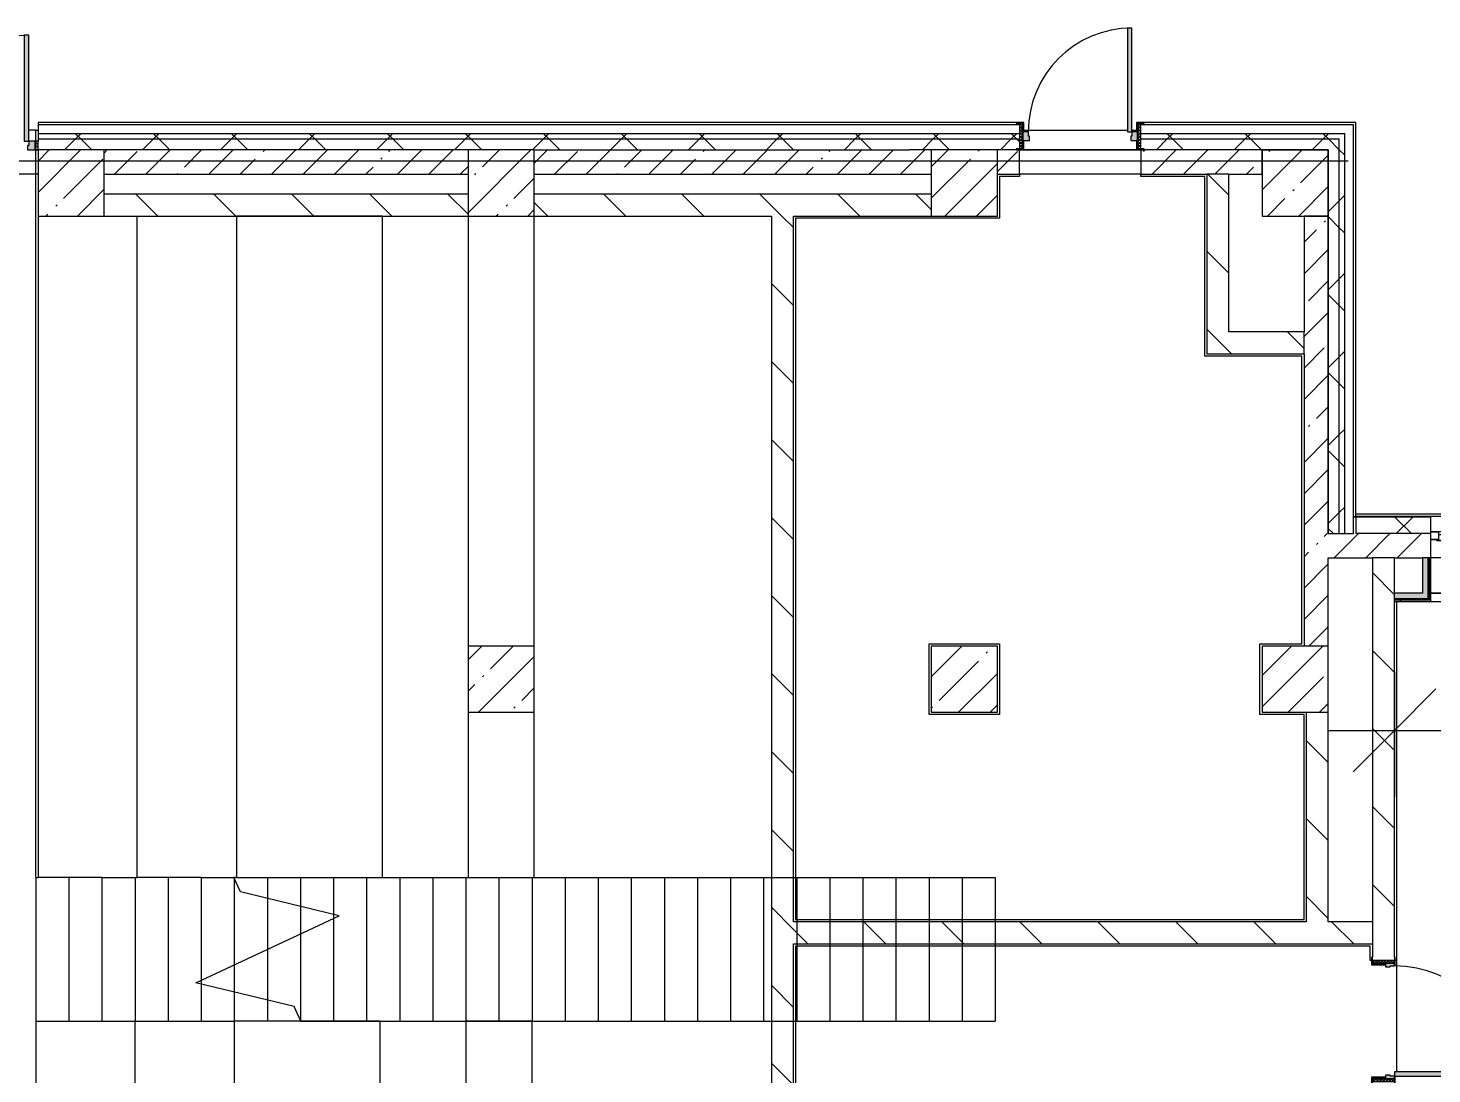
# Model space of a CAD drawing. Header units: millimetres. Extents: x 81676 to 276943, y -8553 to 29000.
# Drawn here: x 169783 to 182513, y 18720 to 28205 of the extents above; entities that cross this region are included whole.
import ezdxf

# ---------------------------------------------------------------- set-up
doc = ezdxf.new("R2010")
doc.units = ezdxf.units.MM
for name, color, linetype, lineweight in [('A-ANNO-DIMS', 7, 'Continuous', 9), ('A-ANNO-DIMS-500', 7, 'Continuous', 9), ('A-GLAZ-2', 7, 'Continuous', 5), ('A-WALL', 7, 'Continuous', 9), ('A-WALL-6', 7, 'Continuous', 5), ('I-WALL-3', 7, 'Continuous', 5), ('S-COLS-1', 7, 'Continuous', 5), ('S-STRS-2', 7, 'Continuous', 5), ('S-STRS-MBND-1', 7, 'Continuous', 5), ('Оси', 7, 'Continuous', 9)]:
    doc.layers.add(name, color=color, linetype=linetype, lineweight=lineweight)
for name, color, linetype, lineweight, true_color in [('A-DOOR-3', 7, 'Continuous', 5, 0xe2e2e2), ('A-DOOR-4', 7, 'Continuous', 5, 0xaaaaaa), ('A-DOOR-FRAM-2', 7, 'Continuous', 5, 0xe2e2e2), ('A-DOOR-FRAM-3', 7, 'Continuous', 5, 0xaaaaaa), ('A-FLOR-3', 7, 'Continuous', 5, 0xaaaaaa), ('I-WALL-1', 7, 'Continuous', 5, 0xe7e7e7), ('I-WALL-2', 7, 'Continuous', 9, 0xe7e7e7)]:
    doc.layers.add(name, color=color, linetype=linetype, lineweight=lineweight, true_color=true_color)
doc.styles.add('ISOCPEUR_5', font='isocpeur.ttf', dxfattribs={"width": 0.9, "height": 1000})
doc.dimstyles.new('ISO-2_0_0_9К_Средний_округл2_1', dxfattribs={"dimscale": 304.8, "dimtxt": 995.981176, "dimasz": 2.46063, "dimexe": 1.968504, "dimexo": 0, "dimgap": 0, "dimtad": 1, "dimdec": 0, "dimrnd": 10, "dimzin": 0, "dimdsep": 46, "dimtxsty": 'ISOCPEUR_5', "dimblk1": 'OBLIQUE', "dimblk2": 'OBLIQUE', "dimsah": 1, "dimcen": 0.09, "dimdle": 1.968504, "dimazin": 0, "dimtfac": 1, "dimtdec": 4, "dimtix": 1, "dimtmove": 0, "dimatfit": 3, "dimfxl": 1, "dimtvp": 1, "dimtolj": 1, "dimtzin": 0, "dimarcsym": 2})
pattern_1 = [(45, (147962.96, 0), (-285.123, 285.123), []), (45, (148248.1, 0), (-285.123, 285.123), [504.031, -100.806, 16.764, -84.042])]
pattern_2 = [(135, (147962.96, 0), (-353.5534, -353.5534), [])]
pattern_3 = [(45, (147962.96, 0), (-353.5534, 353.5534), []), (135, (147962.96, 0), (-353.5534, -353.5534), [])]
pattern_4 = [(45, (147962.96, 0), (-530.33, 530.33), []), (135, (147962.96, 0), (-530.33, -530.33), [])]

# ---------------------------------------------------------------- blocks, each defined once
blk = doc.blocks.new('BSC_Колонна _Прямоугольная - 600х600-V32-1_6_3_птичка')
at = {"layer": 'S-COLS-1'}
h = blk.add_hatch(dxfattribs=at)
h.set_pattern_fill('FP_59', color=256, style=0, pattern_type=2)
h.set_pattern_definition([(45, (-26110, -26800), (-285.123, 285.123), []), (45, (-25824.88, -26800), (-285.123, 285.123), [504.031, -100.806, 16.764, -84.042])])
h.paths.add_polyline_path([(300, -300), (300, 300), (-300, 300), (-300, -300), (-208, -300)])
for p, q in [((300, 300), (-300, 300)), ((-300, 300), (-300, -300)), ((300, -300), (300, 300)), ((-300, -300), (300, -300))]:
    blk.add_line(p, q, dxfattribs=at)
blk = doc.blocks.new('BSC_Колонна _Прямоугольная - 600х600-V64-1_6_3_птичка')
at = {"layer": 'S-COLS-1'}
h = blk.add_hatch(dxfattribs=at)
h.set_pattern_fill('FP_96', color=256, style=0, pattern_type=2)
h.set_pattern_definition([(45, (-30310, -26800), (-285.123, 285.123), []), (45, (-30024.88, -26800), (-285.123, 285.123), [504.031, -100.806, 16.764, -84.042])])
h.paths.add_polyline_path([(-300, -300), (300, -300), (300, 300), (-300, 300), (-300, 80)])
for p, q in [((300, 300), (-300, 300)), ((-300, 300), (-300, -300)), ((300, -300), (300, 300)), ((-300, -300), (300, -300))]:
    blk.add_line(p, q, dxfattribs=at)
blk = doc.blocks.new('BSC_Колонна _Прямоугольная - 600х600-V88-1_6_3_птичка')
at = {"layer": 'S-COLS-1'}
h = blk.add_hatch(dxfattribs=at)
h.set_pattern_fill('FP_107', color=256, style=0, pattern_type=2)
h.set_pattern_definition([(45, (-22210, -26800), (-285.123, 285.123), []), (45, (-21924.88, -26800), (-285.123, 285.123), [504.031, -100.806, 16.764, -84.042])])
h.paths.add_polyline_path([(-300, -300), (300, -300), (300, 300), (-300, 300), (-300, -100)])
for p, q in [((300, 300), (-300, 300)), ((-300, 300), (-300, -300)), ((300, -300), (300, 300)), ((-300, -300), (300, -300))]:
    blk.add_line(p, q, dxfattribs=at)
blk = doc.blocks.new('120_Окно_СКБ_2Ст - 120_Окно_СКБ_2Ст 3100х2500 _мал_створка слева_-V98-1_6_3_птичка')
at = {"layer": 'A-GLAZ-2'}
for p, q in [((-1550, -127), (-1550, -57)), ((-1550, -57), (-1480, -57)), ((1550, -57), (-1550, -57)), ((-1480, -127), (-1550, -127)), ((-1550, -127), (-1500, -127)), ((-1480, -127), (-1500, -127)), ((-1500, -127), (-1500, -137)), ((-1480, -57), (-1480, -127)), ((650, -87), (-1480, -87)), ((-1480, -87), (-1480, -127)), ((-1430, -137), (-1430, -87)), ((-1430, -107), (600, -107)), ((600, -117), (-1430, -117)), ((600, -137), (600, -87)), ((650, -127), (650, -57)), ((650, -57), (720, -57)), ((650, -127), (650, -87)), ((720, -127), (650, -127)), ((670, -127), (650, -127)), ((670, -127), (700, -127)), ((670, -137), (670, -127)), ((720, -127), (700, -127)), ((700, -127), (700, -137)), ((720, -57), (720, -127)), ((1480, -87), (720, -87)), ((720, -87), (720, -127)), ((770, -137), (770, -87)), ((770, -107), (1430, -107)), ((1430, -117), (770, -117)), ((1430, -137), (1430, -87)), ((1480, -127), (1480, -57)), ((1480, -57), (1550, -57)), ((1480, -127), (1480, -87)), ((1550, -127), (1480, -127)), ((1500, -127), (1480, -127)), ((1500, -127), (1550, -127)), ((1500, -137), (1500, -127)), ((1550, -57), (1550, -127)), ((-1500, -137), (670, -137)), ((670, -137), (-1500, -137)), ((700, -137), (1500, -137)), ((1500, -137), (700, -137))]:
    blk.add_line(p, q, dxfattribs=at)
blk = doc.blocks.new('110_Дверь_СКБ_1Ст_Внутренняя1 - Д-4к_п__1100x2100h_Артистические EI30-23988509-1_6_3_птичка')
at = {"layer": 'A-DOOR-3'}
h = blk.add_hatch(color=256, dxfattribs=at)
h.paths.add_polyline_path([(537.5, 20), (537.5, 100), (512.5, 100), (512.5, 60), (502.5, 60), (502.5, 20), (522.5, 20)])
h.paths.add_polyline_path([(-477.5, 60), (-487.5, 60), (-487.5, 100), (-512.5, 100), (-512.5, 20), (-477.5, 20), (-477.5, 44)])
at = {"layer": 'A-DOOR-4'}
h = blk.add_hatch(dxfattribs=at)
h.set_pattern_fill('FP_92', color=256, style=0, pattern_type=2)
h.set_pattern_definition([(135, (1751.41, 164.685), (-14.14214, -14.14214), []), (225, (1751.41, 164.685), (14.14214, -14.14214), [])])
h.paths.add_polyline_path([(562.5, 100), (537.5, 100), (537.5, -100), (562.5, -100), (562.5, -72.6)])
at = {"layer": 'A-DOOR-FRAM-2'}
for points in [[(512.5, 156.8), (512.5, 1100), (472.5, 1100), (472.5, 100), (512.5, 100), (512.5, 120)], [(-497.5, 100), (-497.5, 108), (-567.5, 108), (-567.5, 100), (-512.5, 100)], [(-497.5, -72.6), (-497.5, 20), (-512.5, 20), (-512.5, -100), (-497.5, -100)], [(592.5, 108), (522.5, 108), (522.5, 100), (592.5, 100)], [(537.5, -100), (537.5, 20), (522.5, 20), (522.5, -100)], [(-497.5, -108), (-497.5, -100), (-567.5, -100), (-567.5, -108), (-512.5, -108)], [(592.5, -100), (522.5, -100), (522.5, -108), (592.5, -108)]]:
    blk.add_hatch(color=256, dxfattribs=at).paths.add_polyline_path(points)
at = {"layer": 'A-DOOR-FRAM-3'}
h = blk.add_hatch(dxfattribs=at)
h.set_pattern_fill('FP_93', color=256, style=0, pattern_type=2)
h.set_pattern_definition([(45, (-371.384, 164.685), (-14.1421, 14.1421), []), (135, (-371.384, 164.685), (-14.1421, -14.1421), [])])
h.paths.add_polyline_path([(-512.5, -100), (-512.5, 100), (-537.5, 100), (-537.5, -100)])
at = {"layer": 'A-DOOR-4'}
for p, q in [((512.5, 1100), (472.5, 1100)), ((472.5, 1100), (472.5, 100)), ((512.5, 100), (512.5, 1100)), ((472.5, 100), (512.5, 100))]:
    blk.add_line(p, q, dxfattribs=at)
blk.add_arc((512.5, 100), 1000, 90, 180, dxfattribs=at)
at = {"layer": 'A-DOOR-FRAM-3'}
for p, q in [((-497.5, 108), (-567.5, 108)), ((-567.5, 108), (-567.5, 100)), ((-567.5, 100), (-497.5, 100)), ((-512.5, 100), (-537.5, 100)), ((-537.5, 100), (-537.5, -100)), ((-487.5, 100), (-512.5, 100)), ((-512.5, 100), (-512.5, 20)), ((-512.5, -100), (-512.5, 100)), ((-497.5, 100), (-512.5, 100)), ((-512.5, 100), (-512.5, 99)), ((-512.5, 99), (-497.5, 99)), ((-512.5, 20), (-477.5, 20)), ((-497.5, 20), (-512.5, 20)), ((-512.5, 20), (-512.5, -100)), ((-497.5, 100), (-497.5, 108)), ((-497.5, 99), (-497.5, 100)), ((-497.5, -100), (-497.5, 20)), ((-487.5, 60), (-487.5, 100)), ((-477.5, 60), (-487.5, 60)), ((-477.5, 20), (-477.5, 60)), ((512.5, 60), (502.5, 60)), ((502.5, 60), (502.5, 20)), ((502.5, 20), (537.5, 20)), ((512.5, 100), (512.5, 60)), ((537.5, 100), (512.5, 100)), ((592.5, 108), (522.5, 108)), ((522.5, 108), (522.5, 100)), ((537.5, 100), (522.5, 100)), ((522.5, 100), (522.5, 99)), ((522.5, 100), (592.5, 100)), ((522.5, 99), (537.5, 99)), ((537.5, 20), (522.5, 20)), ((522.5, 20), (522.5, -100)), ((537.5, 20), (537.5, 100)), ((562.5, 100), (537.5, 100)), ((537.5, 100), (537.5, -100)), ((537.5, 99), (537.5, 100)), ((537.5, -100), (537.5, 20)), ((562.5, -100), (562.5, 100)), ((592.5, 100), (592.5, 108)), ((-497.5, -100), (-567.5, -100)), ((-567.5, -100), (-567.5, -108)), ((-567.5, -108), (-497.5, -108)), ((-537.5, -100), (-512.5, -100)), ((-512.5, -100), (-497.5, -100)), ((-497.5, -108), (-497.5, -100)), ((522.5, -100), (537.5, -100)), ((592.5, -100), (522.5, -100)), ((522.5, -100), (522.5, -108)), ((522.5, -108), (592.5, -108)), ((537.5, -100), (562.5, -100)), ((592.5, -108), (592.5, -100))]:
    blk.add_line(p, q, dxfattribs=at)
blk = doc.blocks.new('Перекрытия 3 - Перекрытия 4-20977624-1_6_3_птичка')
at = {"layer": 'S-STRS-2'}
for p, q in [((21910, 26500), (21910, 20500)), ((22810, 20500), (22810, 26500)), ((25034, 26500), (23710, 26500)), ((23710, 26500), (23710, 20500)), ((25034, 20500), (25034, 26500)), ((25810, 26500), (25810, 22600)), ((26410, 22600), (26410, 26500)), ((25810, 22000), (25810, 20500)), ((26410, 20500), (26410, 22000)), ((22490, 20500), (21910, 20500)), ((23390, 20500), (22810, 20500)), ((23710, 20500), (23687, 20500)), ((23710, 20500), (25034, 20500)), ((25810, 20500), (26410, 20500))]:
    blk.add_line(p, q, dxfattribs=at)
blk = doc.blocks.new('110_Дверь_СКБ_1Ст_Наружная - ДН-2д_л__ Дверь из подвала ЛК _900 мм в свету_ 3300 фрамуга метал-22954314-1_6_3_птичка')
at = {"layer": 'A-DOOR-3'}
h = blk.add_hatch(color=256, dxfattribs=at)
h.paths.add_polyline_path([(-492, 30), (-492, 113), (-562, 113), (-562, 105), (-500, 105), (-500, 30)])
h.paths.add_polyline_path([(540, 30), (540, 105), (601, 105), (601, 113), (532, 113), (532, 30)])
h = blk.add_hatch(color=256, dxfattribs=at)
h.paths.add_polyline_path([(540, -50), (540, 30), (489, 30), (489, -10), (480, -10), (480, -50), (489, -50)])
h.paths.add_polyline_path([(-450, -50), (-440, -50), (-440, -10), (-450, -10), (-450, 30), (-500, 30), (-500, -50)])
h = blk.add_hatch(color=256, dxfattribs=at)
h.paths.add_polyline_path([(-562, -133), (-492, -133), (-492, -50), (-500, -50), (-500, -125), (-562, -125)])
h.paths.add_polyline_path([(601, -133), (601, -125), (540, -125), (540, -50), (532, -50), (532, -133), (570, -133)])
at = {"layer": 'A-DOOR-4'}
h = blk.add_hatch(dxfattribs=at)
h.set_pattern_fill('FP_123', color=256, style=0, pattern_type=2)
h.set_pattern_definition([(135, (1756.41, 179.685), (-14.14214, -14.14214), []), (225, (1756.41, 179.685), (14.14214, -14.14214), [])])
h.paths.add_polyline_path([(570, -125), (570, 105), (540, 105), (540, -125)])
at = {"layer": 'A-DOOR-FRAM-2'}
blk.add_hatch(color=256, dxfattribs=at).paths.add_polyline_path([(450, 30), (489, 30), (489, 970), (450, 970), (450, 45)])
at = {"layer": 'A-DOOR-FRAM-3'}
h = blk.add_hatch(dxfattribs=at)
h.set_pattern_fill('FP_124', color=256, style=0, pattern_type=2)
h.set_pattern_definition([(45, (-366.384, 179.685), (-14.1421, 14.1421), []), (135, (-366.384, 179.685), (-14.1421, -14.1421), [])])
h.paths.add_polyline_path([(-530, -125), (-500, -120), (-500, 105), (-530, 105), (-530, -119)])
at = {"layer": 'A-DOOR-4'}
for p, q in [((489, 970), (450, 970)), ((450, 970), (450, 30)), ((489, 30), (489, 970)), ((-492, 113), (-562, 113)), ((-562, 113), (-562, 105)), ((-562, 105), (-500, 105)), ((-500, 105), (-500, 30)), ((-500, 30), (-492, 30)), ((-492, 30), (-492, 113)), ((450, 30), (489, 30)), ((601, 113), (532, 113)), ((532, 113), (532, 30)), ((532, 30), (540, 30)), ((540, 30), (540, 105)), ((540, 105), (601, 105)), ((601, 105), (601, 113)), ((-562, -125), (-562, -133)), ((-500, -125), (-562, -125)), ((-492, -50), (-500, -50)), ((-500, -50), (-500, -125)), ((-492, -133), (-492, -50)), ((540, -50), (532, -50)), ((532, -50), (532, -133)), ((540, -125), (540, -50)), ((601, -125), (540, -125)), ((601, -133), (601, -125)), ((-562, -133), (-492, -133)), ((532, -133), (601, -133))]:
    blk.add_line(p, q, dxfattribs=at)
blk.add_arc((489, 30), 940, 90, 180, dxfattribs=at)
at = {"layer": 'A-DOOR-FRAM-3'}
for p, q in [((-500, 105), (-530, 105)), ((-530, 105), (-530, -125)), ((-500, -125), (-500, 105)), ((-450, 30), (-500, 30)), ((-500, 30), (-500, -50)), ((-450, -10), (-450, 30)), ((489, 30), (489, -10)), ((540, 30), (489, 30)), ((570, 105), (540, 105)), ((540, 105), (540, -125)), ((540, -50), (540, 30)), ((570, -125), (570, 105)), ((-530, -125), (-500, -125)), ((-500, -50), (-440, -50)), ((-440, -10), (-450, -10)), ((-440, -50), (-440, -10)), ((489, -10), (480, -10)), ((480, -10), (480, -50)), ((480, -50), (540, -50)), ((540, -125), (570, -125))]:
    blk.add_line(p, q, dxfattribs=at)
blk = doc.blocks.new('BSC_Колонна _Прямоугольная - 600х600-V107-1_6_3_птичка')
at = {"layer": 'S-COLS-1'}
h = blk.add_hatch(dxfattribs=at)
h.set_pattern_fill('FP_125', color=256, style=0, pattern_type=2)
h.set_pattern_definition([(45, (-33310, -22300), (-285.123, 285.123), []), (45, (-33024.88, -22300), (-285.123, 285.123), [504.031, -100.806, 16.764, -84.042])])
h.paths.add_polyline_path([(300, -300), (300, 300), (-300, 300), (-300, -300), (100, -300)])
for p, q in [((300, 300), (-300, 300)), ((-300, 300), (-300, -300)), ((300, -300), (300, 300)), ((-300, -300), (300, -300))]:
    blk.add_line(p, q, dxfattribs=at)
blk = doc.blocks.new('BSC_Колонна _Прямоугольная - 600х600-24272014-1_6_3_птичка')
at = {"layer": 'S-COLS-1'}
h = blk.add_hatch(dxfattribs=at)
h.set_pattern_fill('FP_137', color=256, style=0, pattern_type=2)
h.set_pattern_definition([(45, (-26110, -22300), (-285.123, 285.123), []), (45, (-25824.88, -22300), (-285.123, 285.123), [504.031, -100.806, 16.764, -84.042])])
h.paths.add_polyline_path([(-150, -300), (300, -300), (300, 300), (-300, 300), (-300, -300)])
for p, q in [((300, 300), (-300, 300)), ((-300, 300), (-300, -300)), ((300, -300), (300, 300)), ((-300, -300), (300, -300))]:
    blk.add_line(p, q, dxfattribs=at)
blk = doc.blocks.new('BSC_Колонна _Прямоугольная - 600х600-V148-1_6_3_птичка')
at = {"layer": 'S-COLS-1'}
h = blk.add_hatch(dxfattribs=at)
h.set_pattern_fill('FP_164', color=256, style=0, pattern_type=2)
h.set_pattern_definition([(45, (-30310, -22300), (-285.123, 285.123), []), (45, (-30024.88, -22300), (-285.123, 285.123), [504.031, -100.806, 16.764, -84.042])])
h.paths.add_polyline_path([(-300, -300), (300, -300), (300, 300), (-300, 300), (-300, -289)])
for p, q in [((300, 300), (-300, 300)), ((-300, 300), (-300, -300)), ((300, -300), (300, 300)), ((-300, -300), (300, -300))]:
    blk.add_line(p, q, dxfattribs=at)
blk = doc.blocks.new('110_Дверь_СКБ_2Ст_Наружная - ДН-1_л_ Двухстворчатая 1450 х3300 _h_ в свету с верхним остеклением-23567691-1_6_3_птичка')
at = {"layer": 'A-DOOR-3'}
for points in [[(785, -45), (785, 915), (745, 915), (745, -45)], [(-705, -45), (-705, 525), (-745, 525), (-745, -45)]]:
    blk.add_hatch(color=256, dxfattribs=at).paths.add_polyline_path(points)
h = blk.add_hatch(color=256, dxfattribs=at)
h.paths.add_polyline_path([(785, -125), (845, -125), (845, -45), (785, -45), (785, -85), (775, -85), (775, -125)])
h.paths.add_polyline_path([(-805, -125), (-735, -125), (-735, -85), (-745, -85), (-745, -45), (-805, -45), (-805, -51)])
at = {"layer": 'A-DOOR-4'}
h = blk.add_hatch(dxfattribs=at)
h.set_pattern_fill('FP_166', color=256, style=0, pattern_type=2)
h.set_pattern_definition([(135, (1501.41, 189.685), (-14.14214, -14.14214), []), (225, (1501.41, 189.685), (14.14214, -14.14214), [])])
h.paths.add_polyline_path([(845, -125), (870, -125), (870, -45), (845, -45), (845, -85)])
at = {"layer": 'A-DOOR-FRAM-3'}
h = blk.add_hatch(dxfattribs=at)
h.set_pattern_fill('FP_167', color=256, style=0, pattern_type=2)
h.set_pattern_definition([(45, (-621.384, 189.685), (-14.1421, 14.1421), []), (135, (-621.384, 189.685), (-14.1421, -14.1421), [])])
h.paths.add_polyline_path([(-805, -125), (-811, -45), (-830, -51), (-830, -125), (-811, -125)])
at = {"layer": 'A-DOOR-4'}
for p, q in [((785, 915), (745, 915)), ((745, 915), (745, -45)), ((785, -45), (785, 915)), ((-745, 525), (-745, -45)), ((-705, 525), (-745, 525)), ((-705, -45), (-705, 525)), ((-745, -45), (-705, -45)), ((745, -45), (785, -45))]:
    blk.add_line(p, q, dxfattribs=at)
for centre, radius, start, end in [((785, -45), 960, 90, 180), ((-745, -45), 570, 0, 90)]:
    blk.add_arc(centre, radius, start, end, dxfattribs=at)
at = {"layer": 'A-DOOR-FRAM-3'}
for p, q in [((-805, -45), (-830, -45)), ((-830, -45), (-830, -125)), ((-830, -125), (-805, -125)), ((-745, -45), (-805, -45)), ((-805, -45), (-805, -125)), ((-805, -125), (-805, -45)), ((-805, -125), (-735, -125)), ((-745, -85), (-745, -45)), ((-735, -85), (-745, -85)), ((-735, -125), (-735, -85)), ((785, -85), (775, -85)), ((775, -85), (775, -125)), ((775, -125), (845, -125)), ((785, -45), (785, -85)), ((845, -45), (785, -45)), ((845, -125), (845, -45)), ((870, -45), (845, -45)), ((845, -45), (845, -125)), ((845, -125), (870, -125)), ((870, -125), (870, -45))]:
    blk.add_line(p, q, dxfattribs=at)
blk = doc.blocks.new('Перекрытия 2 - Перекрытия 4-32990152-1_6_3_птичка')
at = {"layer": 'S-STRS-2'}
for p, q in [((21910, 19180), (22510, 19180)), ((21910, 19180), (21910, 15200)), ((22810, 19180), (23410, 19180)), ((22810, 15200), (22810, 19180)), ((25034, 19180), (23710, 19180)), ((23710, 19180), (23710, 15200)), ((25034, 15200), (25034, 19180)), ((26410, 19180), (25810, 19180)), ((25810, 19180), (25810, 15200)), ((26410, 18430), (26410, 19180)), ((26410, 15200), (26410, 17830)), ((22810, 15200), (21910, 15200)), ((23710, 15200), (22810, 15200)), ((23710, 15200), (25034, 15200)), ((25810, 15200), (26410, 15200))]:
    blk.add_line(p, q, dxfattribs=at)
blk = doc.blocks.new('Зашивка приборов отопления11 - Зашивка приборов отопления-33278624-1_6_3_птичка')
at = {"layer": 'A-WALL-6'}
for p, q in [((37640, 23400), (34540, 23400)), ((34540, 23079), (37640, 23079)), ((37640, 23079), (34540, 23079)), ((34540, 23004), (37640, 23004))]:
    blk.add_line(p, q, dxfattribs=at)
blk = doc.blocks.new('BSC_Колонна _Прямоугольная - 600х600-V173-1_6_3_птичка')
at = {"layer": 'S-COLS-1'}
for p, q in [((300, 300), (-300, 300)), ((-300, 300), (-300, -300)), ((300, -300), (300, 300)), ((-300, -300), (300, -300))]:
    blk.add_line(p, q, dxfattribs=at)
blk = doc.blocks.new('DIMBLOCK39-1_6_3_птичка')
at = {"layer": 'A-ANNO-DIMS-500'}
for p, q in [((182173, 22367), (182173, 21236)), ((182173, 21836), (182173, 22367)), ((186233, 22367), (186233, 21236)), ((186233, 21836), (186233, 22367)), ((181573, 21836), (186833, 21836))]:
    blk.add_line(p, q, dxfattribs=at)
at = {"layer": 'A-ANNO-DIMS-500', "lineweight": 20}
for p, q in [((182173, 21836), (182548, 22211)), ((186233, 21836), (186608, 22211)), ((182173, 21836), (181798, 21461)), ((186233, 21836), (185858, 21461))]:
    blk.add_line(p, q, dxfattribs=at)
at = {"layer": 'A-ANNO-DIMS-500', "color": 0, "insert": (182891, 23143), "char_height": 1000, "width": 3148.83, "attachment_point": 1, "line_spacing_factor": 1.149209, "style": 'ISOCPEUR_5'}
blk.add_mtext('4060', dxfattribs=at)
blk = doc.blocks.new('_Oblique')
at = {"color": 0, "linetype": 'ByBlock', "lineweight": -2}
blk.add_line((-0.5, -0.5), (0.5, 0.5), dxfattribs=at)

msp = doc.modelspace()

# ---------------------------------------------------------------- hatches: boundary and pattern name
at = {"layer": 'A-WALL-6'}
h = msp.add_hatch(dxfattribs=at)
h.set_pattern_fill('FP_54', color=256, style=0, pattern_type=2)
h.set_pattern_definition(pattern_3)
h.paths.add_polyline_path([(181723, 27200), (181723, 27250), (179873, 27250), (179873, 27200), (181683.4, 27200)])
h.paths.add_polyline_path([(168173, 27200), (168173, 27250), (167573.2, 27250), (167573.2, 27200)])
h.paths.add_polyline_path([(169873, 27200), (178773, 27200), (178773, 27250), (169873, 27250), (169873, 27210)])
h.paths.add_polyline_path([(165773.2, 27200), (166673.2, 27200), (166673.2, 27250), (165773.2, 27250), (165773.2, 27210)])
h.paths.add_polyline_path([(163073.2, 27200), (163073.2, 27250), (161693, 27250), (161693, 27200), (162273, 27200)])
h.paths.add_polyline_path([(164873.2, 27200), (164873.2, 27250), (163973.2, 27250), (163973.2, 27200), (164561.9, 27200)])
h = msp.add_hatch(dxfattribs=at)
h.set_pattern_fill('FP_54', color=256, style=0, pattern_type=2)
h.set_pattern_definition(pattern_3)
h.paths.add_polyline_path([(173773, 27100), (178741, 27102), (178741, 27110), (178773, 27115.5), (178773, 27200), (169873, 27200), (169873, 27100), (171076.1, 27100)])
h.paths.add_polyline_path([(162723, 27100), (163073.2, 27100), (163073.2, 27200), (161693, 27200), (161693, 27100), (162273, 27100)])
h.paths.add_polyline_path([(164873.2, 27100), (164873.2, 27200), (163973.2, 27197.6), (163973.2, 27100)])
h.paths.add_polyline_path([(180973, 27100), (181673, 27100), (181673, 27200), (179873, 27200), (179873, 27110), (179905, 27109.2), (179905, 27102), (180472.4, 27100)])
h.paths.add_polyline_path([(165773.2, 27100), (166673.2, 27100), (166673.2, 27200), (165773.2, 27200), (165773.2, 27166.5)])
h.paths.add_polyline_path([(168173, 27100), (168173, 27200), (167573.2, 27200), (167573.2, 27100)])
h = msp.add_hatch(dxfattribs=at)
h.set_pattern_fill('FP_54', color=256, style=0, pattern_type=2)
h.set_pattern_definition(pattern_3)
h.paths.add_polyline_path([(181723, 23620), (181723, 27200), (181673, 27199.5), (181673, 23620)])
h = msp.add_hatch(dxfattribs=at)
h.set_pattern_fill('FP_54', color=256, style=0, pattern_type=2)
h.set_pattern_definition(pattern_3)
h.paths.add_polyline_path([(181673, 23620), (181673, 27100), (181573, 27100), (181573.2, 23620)])
h = msp.add_hatch(dxfattribs=at)
h.set_pattern_fill('FP_54', color=256, style=0, pattern_type=2)
h.set_pattern_definition(pattern_3)
h.paths.add_polyline_path([(181823, 23620), (182503, 23620), (182503, 23769.7), (181823, 23769.7), (181823, 23628.5)])
h.paths.add_polyline_path([(186445.7, 23620), (186453, 23620), (186453, 23769.7), (185603, 23769.7), (185603, 23620), (186432.7, 23620)])
at = {"layer": 'I-WALL-1'}
msp.add_hatch(color=256, dxfattribs=at).paths.add_polyline_path([(182428, 23079), (182478, 23079), (182478, 23400), (182428, 23400)])
at = {"layer": 'I-WALL-2'}
msp.add_hatch(color=256, dxfattribs=at).paths.add_polyline_path([(182478, 23029), (182478, 23079), (182173, 23079), (182173, 23029), (182428, 23029)])
at = {"layer": 'I-WALL-3'}
h = msp.add_hatch(dxfattribs=at)
h.set_pattern_fill('FP_34', color=256, style=0, pattern_type=2)
h.set_pattern_definition(pattern_1)
h.paths.add_polyline_path([(171673, 26880), (173773, 26880), (173773, 27100), (170473, 27100), (170473, 26880), (171076.1, 26880)])
h = msp.add_hatch(dxfattribs=at)
h.set_pattern_fill('FP_34', color=256, style=0, pattern_type=2)
h.set_pattern_definition(pattern_1)
h.paths.add_polyline_path([(176723, 26880), (177773, 26880), (177773, 27100), (174373, 27100), (174373, 26880), (176523, 26880)])
h = msp.add_hatch(dxfattribs=at)
h.set_pattern_fill('FP_34', color=256, style=0, pattern_type=2)
h.set_pattern_definition(pattern_1)
h.paths.add_polyline_path([(178593, 26880), (178773, 26880), (178773, 27100), (178573, 27095.1), (178573, 26880)])
h.paths.add_polyline_path([(177973, 26880), (177973, 27100), (177773, 27100), (177773, 26880), (177953, 26880)])
h.paths.add_polyline_path([(180973, 26880), (180973, 27100), (179873, 27100), (179873, 26880), (180672.4, 26880)])
h = msp.add_hatch(dxfattribs=at)
h.set_pattern_fill('FP_64', color=256, style=0, pattern_type=2)
h.set_pattern_definition(pattern_2)
h.paths.add_polyline_path([(180672.4, 25450), (180672.4, 26880), (180472.4, 26880), (180472.4, 25450)])
h = msp.add_hatch(dxfattribs=at)
h.set_pattern_fill('FP_64', color=256, style=0, pattern_type=2)
h.set_pattern_definition(pattern_2)
h.paths.add_polyline_path([(170773, 26500), (173773, 26500), (173773, 26700), (170473, 26700), (170473, 26500)])
h = msp.add_hatch(dxfattribs=at)
h.set_pattern_fill('FP_64', color=256, style=0, pattern_type=2)
h.set_pattern_definition(pattern_2)
h.paths.add_polyline_path([(177973, 26500), (177973, 26700), (174373, 26700), (174373, 26500), (177953, 26500)])
h = msp.add_hatch(dxfattribs=at)
h.set_pattern_fill('FP_64', color=256, style=0, pattern_type=2)
h.set_pattern_definition(pattern_2)
h.paths.add_polyline_path([(176652.9, 15200), (176723, 15200), (176723, 26500), (176523, 26500), (176523, 15200)])
h = msp.add_hatch(dxfattribs=at)
h.set_pattern_fill('FP_34', color=256, style=0, pattern_type=2)
h.set_pattern_definition(pattern_1)
h.paths.add_polyline_path([(181353, 22600), (181573, 22600), (181573, 26500), (181353, 26500), (181353, 23013.1)])
h = msp.add_hatch(dxfattribs=at)
h.set_pattern_fill('FP_64', color=256, style=0, pattern_type=2)
h.set_pattern_definition(pattern_2)
h.paths.add_polyline_path([(180672.4, 25250), (181353, 25250), (181353, 25450), (180472.4, 25450), (180472.4, 25250)])
h = msp.add_hatch(dxfattribs=at)
h.set_pattern_fill('FP_34', color=256, style=0, pattern_type=2)
h.set_pattern_definition(pattern_1)
h.paths.add_polyline_path([(182229.8, 23400), (182503, 23400), (182503, 23620), (181573, 23619.7), (181573, 23400), (182173, 23400)])
h.paths.add_polyline_path([(186233, 23400), (186453, 23400), (186453, 23619.7), (186446, 23612.7)])
h.paths.add_polyline_path([(186233, 23400), (186445.7, 23620), (185603, 23619.7), (185603, 23400), (185947.7, 23400)])
h = msp.add_hatch(dxfattribs=at)
h.set_pattern_fill('FP_64', color=256, style=0, pattern_type=2)
h.set_pattern_definition(pattern_2)
h.paths.add_polyline_path([(182093, 17850), (182173, 17850), (182173, 18650), (181973, 18650), (181973, 17850)])
h.paths.add_polyline_path([(181973, 19750), (182173, 19750), (182173, 23400), (181973, 23400), (181973, 19775.6)])
h = msp.add_hatch(dxfattribs=at)
h.set_pattern_fill('FP_170', color=256, style=0, pattern_type=2)
h.set_pattern_definition(pattern_4)
h.paths.add_polyline_path([(182478, 23016.5), (182490.5, 23016.5), (182490.5, 23029), (182173, 23029), (182173, 23016.5), (182428, 23016.5)])
h = msp.add_hatch(dxfattribs=at)
h.set_pattern_fill('FP_170', color=256, style=0, pattern_type=2)
h.set_pattern_definition(pattern_4)
h.paths.add_polyline_path([(182478, 23004), (182503, 23004), (182503, 23016.5), (182173, 23016.5), (182173, 23004), (182428, 23004)])
h = msp.add_hatch(dxfattribs=at)
h.set_pattern_fill('FP_64', color=256, style=0, pattern_type=2)
h.set_pattern_definition(pattern_2)
h.paths.add_polyline_path([(181573, 20100), (181573, 22000), (181373, 22000), (181373, 20100)])
h = msp.add_hatch(dxfattribs=at)
h.set_pattern_fill('FP_64', color=256, style=0, pattern_type=2)
h.set_pattern_definition(pattern_2)
h.paths.add_polyline_path([(181353, 19900), (181973, 19900), (181973, 20100), (176723, 20100), (176725.8, 19900), (180370.8, 19900)])
at = {"layer": 'S-COLS-1'}
h = msp.add_hatch(dxfattribs=at)
h.set_pattern_fill('FP_34', color=256, style=0, pattern_type=2)
h.set_pattern_definition(pattern_1)
h.paths.add_polyline_path([(180973, 26500), (181573, 26500), (181573, 27100), (180973, 27100), (180973, 26677.6)])

# ---------------------------------------------------------------- linework, layer by layer
at = {"layer": 'A-FLOR-3'}
for p, q in [((169853, 27280), (169788, 27280)), ((169853, 27180), (169853, 27280)), ((169853, 20500), (169853, 27100)), ((178773, 26880), (178773, 26860)), ((179873, 26860), (179873, 26880)), ((178773, 26860), (178593, 26860)), ((178593, 26860), (178593, 26480)), ((180452.4, 26860), (179873, 26860)), ((180452.4, 25230), (180452.4, 26860)), ((178593, 26480), (176743, 26480)), ((176743, 26480), (176743, 20120)), ((181333, 25230), (180452.4, 25230)), ((181333, 22620), (181333, 25230)), ((182193, 23004), (182193, 18740)), ((177953, 21980), (177953, 22620)), ((177953, 22620), (178593, 22620)), ((178593, 22620), (178593, 21980)), ((180953, 21980), (180953, 22620)), ((180953, 22620), (181333, 22620)), ((178593, 21980), (177953, 21980)), ((181353, 21980), (180953, 21980)), ((181353, 20120), (181353, 21980)), ((176743, 20120), (181353, 20120)), ((181953, 19880), (176743, 19880)), ((176743, 19880), (176743, 15220)), ((181953, 19750), (181953, 19880)), ((181965, 19750), (181953, 19750)), ((182193, 19750), (182181, 19750))]:
    msp.add_line(p, q, dxfattribs=at)
at = {"layer": 'A-WALL'}
for p, q in [((169873, 27330), (178773, 27330)), ((169873, 27250), (178773, 27250)), ((179873, 27330), (181803, 27330)), ((179873, 27250), (181723, 27250)), ((181723, 23620), (181723, 27250)), ((181803, 23620), (181803, 27330)), ((169873, 27200), (178773, 27200)), ((179873, 27200), (181673, 27200)), ((181673, 23620), (181673, 27200)), ((177973, 27100), (177773, 27100)), ((178773, 27100), (178573, 27100)), ((180973, 27100), (179873, 27100)), ((180672.4, 26880), (180472.4, 26880)), ((181353, 25250), (181353, 25450)), ((182503, 23772.7), (181803, 23772.7)), ((182503, 23769.7), (181803, 23769.7)), ((181823, 23777.7), (181823, 23772.7)), ((181823, 23769.7), (181823, 23620)), ((181573, 23620), (181803, 23620)), ((182503, 23620), (181823, 23620)), ((182173, 23400), (181973, 23400)), ((182503, 23400), (182428, 23400)), ((182478, 23029), (182478, 23400)), ((182490.5, 23016.5), (182490.5, 23400)), ((182478, 23029), (182173, 23029)), ((182490.5, 23016.5), (182173, 23016.5))]:
    msp.add_line(p, q, dxfattribs=at)
at = {"layer": 'A-WALL-6'}
for p, q in [((169853, 27280), (169873, 27280)), ((178773, 27350), (169873, 27350)), ((169873, 27350), (169873, 27180)), ((178811, 27280), (179753, 27280)), ((179793, 27280), (179835, 27280)), ((181823, 27350), (179873, 27350)), ((181823, 23777.7), (181823, 27350)), ((173773, 27100), (173773, 27100)), ((174373, 27100), (177773, 27100)), ((179873, 27100), (178773, 27100)), ((180973, 27100), (181573, 27100)), ((181573, 27100), (181573, 23620)), ((181822.8, 23799.7), (188088, 23799.7)), ((181823, 23777.7), (187973, 23777.7)), ((182503, 23620), (182503, 23777.7))]:
    msp.add_line(p, q, dxfattribs=at)
at = {"layer": 'I-WALL-3'}
for p, q in [((173773, 27100), (170473, 27100)), ((178773, 26880), (178773, 27100)), ((178773, 27100), (179873, 27100)), ((179873, 27100), (179873, 26880)), ((180973, 26880), (180973, 27100)), ((169873, 26880), (168173.4, 26880)), ((170473, 26880), (173773, 26880)), ((174373, 26880), (177973, 26880)), ((178573, 26880), (178773, 26880)), ((179873, 26880), (178773, 26880)), ((179873, 26880), (180472.4, 26880)), ((180472.4, 26880), (180472.4, 25250)), ((180672.4, 26880), (180973, 26880)), ((180672.4, 25450), (180672.4, 26880)), ((173773, 26700), (170473, 26700)), ((177973, 26700), (174373, 26700)), ((170473, 26500), (173773, 26500)), ((174373, 26500), (176523, 26500)), ((176523, 26500), (176523, 15200)), ((176723, 20100), (176723, 26500)), ((176723, 26500), (177973, 26500)), ((181353, 26500), (181353, 25450)), ((181573, 26500), (181353, 26500)), ((181573, 23620), (181573, 26500)), ((181353, 25450), (180672.4, 25450)), ((180472.4, 25250), (181353, 25250)), ((181353, 25250), (181353, 22600)), ((182503, 23004), (182503, 23620)), ((181573, 22600), (181573, 23400)), ((181573, 23400), (181973, 23400)), ((181973, 23400), (181973, 19780)), ((182173, 23400), (182428, 23400)), ((182173, 19780), (182173, 23400)), ((182428, 23400), (182428, 23079)), ((182523, 23400), (182503, 23400)), ((182428, 23079), (182173, 23079)), ((182173, 23004), (182503, 23004)), ((181373, 22000), (181373, 20100)), ((181573, 20100), (181573, 22000)), ((181373, 20100), (176723, 20100)), ((181973, 20100), (181573, 20100)), ((176723, 15200), (176723, 19900)), ((176723, 19900), (181973, 19900))]:
    msp.add_line(p, q, dxfattribs=at)
at = {"layer": 'S-COLS-1'}
for p, q in [((181573, 27100), (180973, 27100)), ((180973, 27100), (180973, 26500)), ((181573, 26500), (181573, 27100)), ((180973, 26500), (181573, 26500))]:
    msp.add_line(p, q, dxfattribs=at)
at = {"layer": 'S-STRS-2'}
for p, q in [((169853, 20500), (169853, 19200)), ((169853, 20500), (169873, 20500)), ((169853, 20500), (169853, 19200)), ((170153, 20500), (170153, 19200)), ((170153, 20500), (170153, 19200)), ((170453, 20500), (170753, 20500)), ((170453, 20500), (170453, 19200)), ((170453, 20500), (170453, 19200)), ((170753, 20500), (170773, 20500)), ((170753, 20500), (170753, 19200)), ((170753, 20500), (170753, 19200)), ((171053, 20500), (171053, 19200)), ((171053, 20500), (171053, 19200)), ((171353, 20500), (171649.9, 20500)), ((171353, 20500), (171353, 19570.2)), ((171353, 20500), (171353, 19570.2)), ((171653, 20493.4), (171653, 19710.1)), ((171653, 20493.4), (171653, 19710.1)), ((171953, 20311.1), (171953, 19850)), ((171953, 20311.1), (171953, 19850)), ((172253, 20238.2), (172253, 19989.9)), ((172253, 20238.2), (172253, 19989.9)), ((172553, 20165.3), (172553, 20129.8)), ((172553, 20165.3), (172553, 20129.8)), ((171353, 19534.7), (171353, 19200)), ((171353, 19534.7), (171353, 19200)), ((171653, 19461.8), (171653, 19200)), ((171653, 19461.8), (171653, 19200)), ((171953, 19388.9), (171953, 19200)), ((171953, 19388.9), (171953, 19200)), ((170453, 19200), (170753, 19200)), ((171353, 19200), (171653, 19200)), ((172253, 19206.6), (172253, 19200)), ((172253, 19206.6), (172253, 19200)), ((172253, 19200), (172256.1, 19200))]:
    msp.add_line(p, q, dxfattribs=at)
at = {"layer": 'S-STRS-MBND-1'}
for p, q in [((171649.9, 20500), (171673, 20500)), ((171710.5, 20370), (171649.9, 20500)), ((171653, 20500), (171653, 20493.4)), ((171653, 20500), (171653, 20493.4)), ((171953, 20500), (171953, 20311.1)), ((171953, 20500), (171953, 20311.1)), ((172124.4, 20500), (178553, 20500)), ((172253, 20500), (172253, 20238.2)), ((172253, 20500), (172253, 20238.2)), ((172553, 20500), (172553, 20165.3)), ((172553, 20500), (172553, 20165.3)), ((172853, 20500), (172853, 19200)), ((172853, 20500), (172853, 19200)), ((173153, 20500), (173153, 19200)), ((173153, 20500), (173153, 19200)), ((173453, 20500), (173453, 19200)), ((173453, 20500), (173453, 19200)), ((173753, 20500), (173753, 19200)), ((173753, 20500), (173753, 19200)), ((174053, 20500), (174053, 19200)), ((174053, 20500), (174053, 19200)), ((174353, 20500), (174353, 19200)), ((174353, 20500), (174353, 19200)), ((174653, 20500), (174653, 19200)), ((174653, 20500), (174653, 19200)), ((174953, 20500), (174953, 19200)), ((174953, 20500), (174953, 19200)), ((175253, 20500), (175253, 19200)), ((175253, 20500), (175253, 19200)), ((175553, 20500), (175553, 19200)), ((175553, 20500), (175553, 19200)), ((175853, 20500), (175853, 19200)), ((175853, 20500), (175853, 19200)), ((176153, 20500), (176153, 19200)), ((176153, 20500), (176153, 19200)), ((176453, 20500), (176453, 19200)), ((176453, 20500), (176453, 19200)), ((176753, 20500), (176753, 19200)), ((176753, 20500), (176753, 19200)), ((177053, 20500), (177053, 19200)), ((177053, 20500), (177053, 19200)), ((177353, 20500), (177353, 19200)), ((177353, 20500), (177353, 19200)), ((177653, 20500), (177653, 19200)), ((177653, 20500), (177653, 19200)), ((177953, 20500), (177953, 19200)), ((177953, 20500), (177953, 19200)), ((178253, 20500), (178253, 19200)), ((178253, 20500), (178253, 19200)), ((178553, 20500), (178553, 19200)), ((172603, 20153.1), (171710.5, 20370)), ((171303, 19546.9), (172603, 20153.1)), ((172553, 20129.8), (172553, 19200)), ((172553, 20129.8), (172553, 19200)), ((172253, 19989.9), (172253, 19206.6)), ((172253, 19989.9), (172253, 19206.6)), ((171953, 19850), (171953, 19388.9)), ((171953, 19850), (171953, 19388.9)), ((171653, 19710.1), (171653, 19461.8)), ((171653, 19710.1), (171653, 19461.8)), ((172195.4, 19330), (171303, 19546.9)), ((171353, 19570.2), (171353, 19534.7)), ((171353, 19570.2), (171353, 19534.7)), ((172256.1, 19200), (172195.4, 19330)), ((172256.1, 19200), (178553, 19200))]:
    msp.add_line(p, q, dxfattribs=at)
at = {"layer": 'Оси'}
msp.add_line((169253.4, 27000), (181753.4, 27000), dxfattribs=at)

# ---------------------------------------------------------------- block references
at = {"layer": 'A-DOOR-4'}
for name, p in [('110_Дверь_СКБ_2Ст_Наружная - ДН-1_л_ Двухстворчатая 1450 х3300 _h_ в свету с верхним остеклением-23567691-1_6_3_птичка', (169003.5, 27225)), ('110_Дверь_СКБ_1Ст_Наружная - ДН-2д_л__ Дверь из подвала ЛК _900 мм в свету_ 3300 фрамуга метал-22954314-1_6_3_птичка', (179303.5, 27235))]:
    msp.add_blockref(name, p, dxfattribs=at)
at = {"layer": 'A-DOOR-4', "rotation": 269.9999999999999}
msp.add_blockref('110_Дверь_СКБ_1Ст_Внутренняя1 - Д-4к_п__1100x2100h_Артистические EI30-23988509-1_6_3_птичка', (182073, 19212.5), dxfattribs=at)
at = {"layer": 'A-GLAZ-2'}
msp.add_blockref('120_Окно_СКБ_2Ст - 120_Окно_СКБ_2Ст 3100х2500 _мал_створка слева_-V98-1_6_3_птичка', (184053, 23694.7), dxfattribs=at)
at = {"layer": 'A-WALL-6'}
msp.add_blockref('Зашивка приборов отопления11 - Зашивка приборов отопления-33278624-1_6_3_птичка', (147963, 0), dxfattribs=at)
at = {"layer": 'S-COLS-1'}
for name, p in [('BSC_Колонна _Прямоугольная - 600х600-V88-1_6_3_птичка', (170173, 26800)), ('BSC_Колонна _Прямоугольная - 600х600-V32-1_6_3_птичка', (174073, 26800)), ('BSC_Колонна _Прямоугольная - 600х600-V64-1_6_3_птичка', (178273, 26800)), ('BSC_Колонна _Прямоугольная - 600х600-24272014-1_6_3_птичка', (174073, 22300)), ('BSC_Колонна _Прямоугольная - 600х600-V148-1_6_3_птичка', (178273, 22300)), ('BSC_Колонна _Прямоугольная - 600х600-V173-1_6_3_птичка', (178273, 22300)), ('BSC_Колонна _Прямоугольная - 600х600-V107-1_6_3_птичка', (181273, 22300))]:
    msp.add_blockref(name, p, dxfattribs=at)
at = {"layer": 'S-STRS-2'}
for name, p in [('Перекрытия 3 - Перекрытия 4-20977624-1_6_3_птичка', (147963, 0)), ('Перекрытия 2 - Перекрытия 4-32990152-1_6_3_птичка', (147943, 20))]:
    msp.add_blockref(name, p, dxfattribs=at)

# ---------------------------------------------------------------- dimensions: what is measured, and where the dimension line sits
at = {"layer": 'A-ANNO-DIMS'}
dim = msp.add_linear_dim(base=(186233, 21836.4), p1=(182173, 22366.8), p2=(186233, 22366.8), dimstyle='ISO-2_0_0_9К_Средний_округл2_1', override={"dimpost": '<>', "dimfxl": 4060}, dxfattribs=at)
dim.commit()
dim.dimension.update_dxf_attribs({"geometry": 'DIMBLOCK39-1_6_3_птичка', "text_midpoint": (184203, 22336.4)})

doc.saveas('drawing.dxf')
